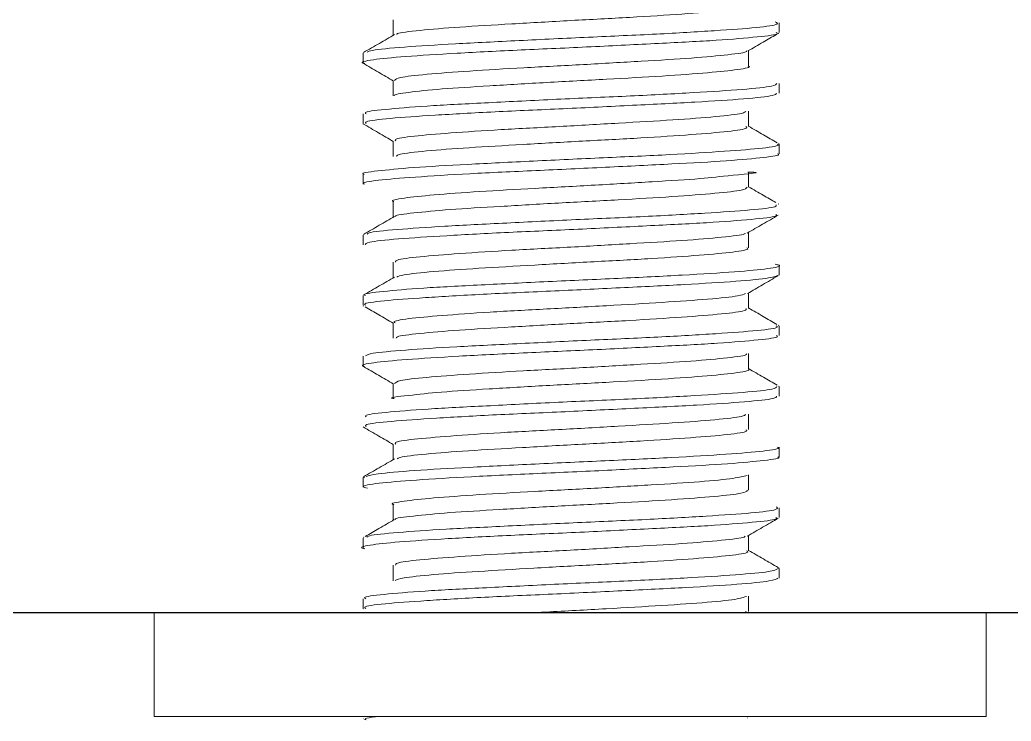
# Model space of a CAD drawing. Extents: x -976302 to -776254, y 5665 to 231437.
# Drawn here: x -803521.8 to -803377.9, y 90651.4 to 90753.3 of the extents above; entities that cross this region are included whole.
import ezdxf

# ---------------------------------------------------------------- set-up
doc = ezdxf.new("R2010")
doc.units = 0
doc.header["$LTSCALE"] = 1000
doc.header["$MEASUREMENT"] = 0
doc.layers.add('暖通', color=7, linetype='Continuous')
doc.styles.get("Standard").update_dxf_attribs({"font": 'gbenor.shx', "bigfont": 'gbcbig.shx'})
doc.dimstyles.get("Standard").update_dxf_attribs({"dimscale": 100, "dimtxt": 3.5, "dimasz": 1, "dimexe": 2.5, "dimexo": 3, "dimgap": 1.5, "dimtad": 1, "dimdec": 0, "dimzin": 0, "dimdsep": 46, "dimtxsty": 'Standard', "dimblk": 'ARCHTICK', "dimcen": 0.09, "dimadec": 0, "dimazin": 0, "dimtfac": 1, "dimtdec": 0, "dimtix": 1, "dimtmove": 2, "dimatfit": 3, "dimfxl": 1, "dimtolj": 1, "dimtzin": 0, "dimarcsym": 0})

# ---------------------------------------------------------------- blocks, each defined once
blk = doc.blocks.new('MAOSUAN')
at = {"color": 7, "linetype": 'Continuous', "lineweight": 15}
for p, q in [((-21864.807, -6942.424), (-21864.807, -6943.74)), ((-21864.807, -6942.424), (-21864.807, -6943.74)), ((-21832.067, -6943.507), (-21832.067, -6942.69)), ((-21832.067, -6943.507), (-21832.067, -6942.69)), ((-21832.135, -6943.578), (-21832.09, -6943.554)), ((-21832.135, -6943.578), (-21832.09, -6943.554)), ((-21867.365, -6945.26), (-21867.365, -6946.085)), ((-21867.365, -6945.26), (-21867.365, -6946.085)), ((-21834.648, -6946.346), (-21834.648, -6945.034)), ((-21834.648, -6946.346), (-21834.648, -6945.034)), ((-21864.807, -6947.571), (-21864.807, -6948.883)), ((-21864.807, -6947.571), (-21864.807, -6948.883)), ((-21832.067, -6948.655), (-21832.067, -6947.834)), ((-21832.067, -6948.655), (-21832.067, -6947.834)), ((-21867.365, -6950.411), (-21867.365, -6951.227)), ((-21867.365, -6950.411), (-21867.365, -6951.227)), ((-21834.648, -6951.493), (-21834.648, -6950.179)), ((-21834.648, -6951.493), (-21834.648, -6950.179)), ((-21864.807, -6952.718), (-21864.807, -6954.032)), ((-21864.807, -6952.718), (-21864.807, -6954.032)), ((-21832.067, -6952.962), (-21832.112, -6952.936)), ((-21832.067, -6952.962), (-21832.112, -6952.936)), ((-21832.067, -6953.804), (-21832.067, -6952.982)), ((-21832.067, -6953.804), (-21832.067, -6952.982)), ((-21867.365, -6955.554), (-21867.365, -6955.844)), ((-21867.365, -6955.554), (-21867.365, -6956.377)), ((-21834.648, -6956.64), (-21834.648, -6955.328)), ((-21834.648, -6956.64), (-21834.648, -6955.328)), ((-21864.807, -6957.865), (-21864.807, -6959.179)), ((-21864.807, -6957.865), (-21864.807, -6959.179)), ((-21832.09, -6958.091), (-21832.135, -6958.066)), ((-21832.09, -6958.091), (-21832.135, -6958.066)), ((-21834.648, -6961.787), (-21834.648, -6960.471)), ((-21834.648, -6961.787), (-21834.648, -6960.471)), ((-21867.365, -6960.704), (-21867.365, -6961.523)), ((-21867.365, -6960.704), (-21867.365, -6961.523)), ((-21864.807, -6963.012), (-21864.807, -6964.327)), ((-21864.807, -6963.012), (-21864.807, -6964.327)), ((-21832.067, -6964.099), (-21832.067, -6963.273)), ((-21832.067, -6964.099), (-21832.067, -6963.273)), ((-21834.648, -6966.934), (-21834.648, -6965.621)), ((-21834.648, -6966.934), (-21834.648, -6965.621)), ((-21867.365, -6965.851), (-21867.365, -6966.668)), ((-21867.365, -6965.851), (-21867.365, -6966.668)), ((-21867.365, -6966.711), (-21867.32, -6966.735)), ((-21867.365, -6966.711), (-21867.32, -6966.735)), ((-21864.807, -6968.159), (-21864.807, -6969.472)), ((-21864.807, -6968.159), (-21864.807, -6969.472)), ((-21832.09, -6968.384), (-21832.135, -6968.359)), ((-21832.09, -6968.384), (-21832.135, -6968.359)), ((-21832.067, -6969.243), (-21832.067, -6968.425)), ((-21832.067, -6969.243), (-21832.067, -6968.425)), ((-21867.365, -6970.995), (-21867.365, -6971.82)), ((-21867.365, -6970.995), (-21867.365, -6971.82)), ((-21834.648, -6972.081), (-21834.648, -6970.768)), ((-21834.648, -6972.081), (-21834.648, -6970.768)), ((-21867.387, -6971.836), (-21867.342, -6971.861)), ((-21867.387, -6971.836), (-21867.342, -6971.861)), ((-21864.807, -6973.306), (-21864.807, -6974.619)), ((-21864.807, -6973.306), (-21864.807, -6974.619)), ((-21832.067, -6973.551), (-21832.112, -6973.525)), ((-21832.067, -6973.551), (-21832.112, -6973.525)), ((-21832.067, -6974.39), (-21832.067, -6973.57)), ((-21832.067, -6974.39), (-21832.067, -6973.631)), ((-21834.648, -6977.228), (-21834.648, -6975.915)), ((-21834.648, -6977.228), (-21834.648, -6975.915)), ((-21864.807, -6978.453), (-21864.807, -6979.769)), ((-21864.807, -6978.453), (-21864.807, -6979.769)), ((-21832.067, -6979.54), (-21832.067, -6978.717)), ((-21832.067, -6979.54), (-21832.067, -6978.717)), ((-21832.157, -6979.616), (-21832.112, -6979.593)), ((-21832.157, -6979.616), (-21832.112, -6979.593)), ((-21867.365, -6981.289), (-21867.365, -6982.112)), ((-21867.365, -6981.289), (-21867.365, -6982.112)), ((-21867.342, -6981.249), (-21867.252, -6981.289)), ((-21867.342, -6981.249), (-21867.252, -6981.289)), ((-21834.648, -6982.375), (-21834.648, -6981.062)), ((-21834.648, -6982.375), (-21834.648, -6981.062)), ((-21864.807, -6983.6), (-21864.807, -6984.913)), ((-21864.807, -6983.6), (-21864.807, -6984.913)), ((-21832.067, -6984.683), (-21832.067, -6983.866)), ((-21832.067, -6984.683), (-21832.067, -6983.866)), ((-21867.365, -6986.439), (-21867.365, -6987.259)), ((-21867.365, -6986.439), (-21867.365, -6987.259)), ((-21867.297, -6986.365), (-21867.342, -6986.389)), ((-21867.297, -6986.365), (-21867.342, -6986.389)), ((-21834.648, -6987.522), (-21834.648, -6986.207)), ((-21834.648, -6987.522), (-21834.648, -6986.207)), ((-21864.807, -6988.747), (-21864.807, -6990.062)), ((-21864.807, -6988.747), (-21864.807, -6990.062)), ((-21832.067, -6988.982), (-21832.112, -6988.957)), ((-21832.067, -6988.982), (-21832.112, -6988.957)), ((-21832.067, -6989.834), (-21832.067, -6989.009)), ((-21832.067, -6989.834), (-21832.067, -6989.009)), ((-21867.365, -6991.586), (-21867.365, -6992.404)), ((-21867.365, -6991.586), (-21867.365, -6992.404)), ((-21834.648, -6992.669), (-21834.648, -6991.358)), ((-21834.648, -6992.669), (-21834.648, -6991.358)), ((-21867.387, -6992.428), (-21867.342, -6992.453)), ((-21867.387, -6992.428), (-21867.342, -6992.453)), ((-21885.092, -6992.764), (-21885.092, -7001.588)), ((-21814.497, -6992.764), (-21885.092, -6992.764)), ((-21834.85, -6992.673), (-21834.94, -6992.764)), ((-21834.85, -6992.673), (-21834.94, -6992.764)), ((-21814.497, -7001.588), (-21814.497, -6992.764)), ((-21885.092, -7001.588), (-21814.497, -7001.588)), ((-21867.275, -7001.788), (-21867.297, -7001.812)), ((-21867.275, -7001.788), (-21867.297, -7001.812)), ((-21834.738, -7001.704), (-21834.715, -7001.69)), ((-21834.738, -7001.704), (-21834.715, -7001.69))]:
    blk.add_line(p, q, dxfattribs=at)
for points, knots in [([(-21834.85, -6941.203), (-21834.839, -6941.264), (-21834.809, -6941.419), (-21836.739, -6941.666), (-21840.109, -6941.932), (-21844.647, -6942.226), (-21849.735, -6942.478), (-21854.819, -6942.781), (-21859.356, -6943.039), (-21862.677, -6943.328), (-21864.481, -6943.534), (-21864.509, -6943.652), (-21864.515, -6943.678)], [0, 0, 0, 0, 0.072894, 0.184832, 0.296747, 0.408819, 0.520361, 0.632416, 0.744161, 0.856086, 0.96802, 1, 1, 1, 1]), ([(-21834.85, -6941.203), (-21834.839, -6941.264), (-21834.809, -6941.419), (-21836.739, -6941.666), (-21840.109, -6941.932), (-21844.647, -6942.226), (-21849.735, -6942.478), (-21854.819, -6942.781), (-21859.356, -6943.039), (-21862.677, -6943.328), (-21864.481, -6943.534), (-21864.509, -6943.652), (-21864.515, -6943.678)], [0, 0, 0, 0, 0.072894, 0.184832, 0.296747, 0.408819, 0.520361, 0.632416, 0.744161, 0.856086, 0.96802, 1, 1, 1, 1]), ([(-21832.382, -6942.603), (-21832.252, -6942.667), (-21831.942, -6942.822), (-21833.761, -6943.092), (-21837.315, -6943.341), (-21842.349, -6943.648), (-21848.191, -6943.894), (-21854.207, -6944.192), (-21859.74, -6944.463), (-21864.054, -6944.735), (-21866.667, -6944.985), (-21866.931, -6945.123), (-21867.028, -6945.173)], [0, 0, 0, 0, 0.076971, 0.184673, 0.292292, 0.399667, 0.507323, 0.61476, 0.72226, 0.829947, 0.937545, 1, 1, 1, 1]), ([(-21832.382, -6942.603), (-21832.252, -6942.667), (-21831.942, -6942.822), (-21833.761, -6943.092), (-21837.315, -6943.341), (-21842.349, -6943.648), (-21848.191, -6943.894), (-21854.207, -6944.192), (-21859.74, -6944.463), (-21864.054, -6944.735), (-21866.667, -6944.985), (-21866.931, -6945.123), (-21867.028, -6945.173)], [0, 0, 0, 0, 0.076971, 0.184673, 0.292292, 0.399667, 0.507323, 0.61476, 0.72226, 0.829947, 0.937545, 1, 1, 1, 1]), ([(-21867.23, -6946.135), (-21867.279, -6946.124), (-21867.73, -6946.025), (-21866.685, -6945.805), (-21864.036, -6945.548), (-21859.551, -6945.262), (-21854.027, -6944.984), (-21847.988, -6944.724), (-21842.165, -6944.42), (-21837.146, -6944.174), (-21833.723, -6943.867), (-21831.996, -6943.671), (-21832.247, -6943.541), (-21832.314, -6943.507)], [0, 0, 0, 0, 0.012786, 0.11823, 0.223646, 0.329048, 0.434324, 0.539869, 0.645276, 0.750792, 0.856012, 0.961465, 1, 1, 1, 1]), ([(-21867.23, -6946.135), (-21867.279, -6946.124), (-21867.73, -6946.025), (-21866.685, -6945.805), (-21864.036, -6945.548), (-21859.551, -6945.262), (-21854.027, -6944.984), (-21847.988, -6944.724), (-21842.165, -6944.42), (-21837.146, -6944.174), (-21833.723, -6943.867), (-21831.996, -6943.671), (-21832.247, -6943.541), (-21832.314, -6943.507)], [0, 0, 0, 0, 0.012786, 0.11823, 0.223646, 0.329048, 0.434324, 0.539869, 0.645276, 0.750792, 0.856012, 0.961465, 1, 1, 1, 1]), ([(-21864.694, -6943.675), (-21865.12, -6943.927), (-21865.99, -6944.442), (-21866.87, -6944.941), (-21867.32, -6945.195)], [0, 0, 0, 0, 0.48917, 1, 1, 1, 1]), ([(-21864.694, -6943.675), (-21865.12, -6943.927), (-21865.99, -6944.442), (-21866.87, -6944.941), (-21867.32, -6945.195)], [0, 0, 0, 0, 0.48917, 1, 1, 1, 1]), ([(-21834.715, -6945.073), (-21834.281, -6944.822), (-21833.473, -6944.356), (-21832.666, -6943.886), (-21832.292, -6943.669)], [0, 0, 0, 0, 0.536682, 1, 1, 1, 1]), ([(-21834.715, -6945.073), (-21834.281, -6944.822), (-21833.473, -6944.356), (-21832.666, -6943.886), (-21832.292, -6943.669)], [0, 0, 0, 0, 0.536682, 1, 1, 1, 1]), ([(-21864.694, -6947.57), (-21864.617, -6947.487), (-21864.45, -6947.308), (-21862.139, -6947.053), (-21858.475, -6946.775), (-21853.792, -6946.491), (-21848.656, -6946.234), (-21843.641, -6945.93), (-21839.28, -6945.68), (-21836.224, -6945.379), (-21834.785, -6945.196), (-21834.822, -6945.086), (-21834.828, -6945.071)], [0, 0, 0, 0, 0.0951634, 0.206008, 0.3170765, 0.427634, 0.5385858, 0.6491904, 0.7604036, 0.8713473, 0.9820842, 1, 1, 1, 1]), ([(-21864.694, -6947.57), (-21864.617, -6947.487), (-21864.45, -6947.308), (-21862.139, -6947.053), (-21858.475, -6946.775), (-21853.792, -6946.491), (-21848.656, -6946.234), (-21843.641, -6945.93), (-21839.28, -6945.68), (-21836.224, -6945.379), (-21834.785, -6945.196), (-21834.822, -6945.086), (-21834.828, -6945.071)], [0, 0, 0, 0, 0.0951634, 0.206008, 0.3170765, 0.427634, 0.5385858, 0.6491904, 0.7604036, 0.8713473, 0.9820842, 1, 1, 1, 1]), ([(-21867.387, -6946.11), (-21866.946, -6946.365), (-21866.085, -6946.864), (-21865.225, -6947.363), (-21864.807, -6947.607)], [0, 0, 0, 0, 0.512956, 1, 1, 1, 1]), ([(-21867.387, -6946.11), (-21866.946, -6946.365), (-21866.085, -6946.864), (-21865.225, -6947.363), (-21864.807, -6947.607)], [0, 0, 0, 0, 0.512956, 1, 1, 1, 1]), ([(-21834.693, -6946.347), (-21834.677, -6946.351), (-21834.358, -6946.446), (-21835.456, -6946.657), (-21837.867, -6946.912), (-21841.849, -6947.204), (-21846.65, -6947.472), (-21851.818, -6947.745), (-21856.741, -6948.037), (-21860.884, -6948.295), (-21863.684, -6948.588), (-21864.74, -6948.774), (-21864.739, -6948.854), (-21864.739, -6948.854)], [0, 0, 0, 0, 0.005704, 0.116139, 0.226488, 0.337072, 0.447702, 0.557716, 0.668323, 0.778423, 0.889041, 0.999267, 1, 1, 1, 1]), ([(-21834.693, -6946.347), (-21834.677, -6946.351), (-21834.358, -6946.446), (-21835.456, -6946.657), (-21837.867, -6946.912), (-21841.849, -6947.204), (-21846.65, -6947.472), (-21851.818, -6947.745), (-21856.741, -6948.037), (-21860.884, -6948.295), (-21863.684, -6948.588), (-21864.74, -6948.774), (-21864.739, -6948.854), (-21864.739, -6948.854)], [0, 0, 0, 0, 0.005704, 0.116139, 0.226488, 0.337072, 0.447702, 0.557716, 0.668323, 0.778423, 0.889041, 0.999267, 1, 1, 1, 1]), ([(-21832.247, -6947.834), (-21832.307, -6947.911), (-21832.442, -6948.083), (-21834.964, -6948.335), (-21839.153, -6948.609), (-21844.587, -6948.899), (-21850.591, -6949.148), (-21856.493, -6949.457), (-21861.636, -6949.706), (-21865.351, -6950.007), (-21867.318, -6950.222), (-21867.168, -6950.363), (-21867.118, -6950.411)], [0, 0, 0, 0, 0.085419, 0.192755, 0.300296, 0.407773, 0.515471, 0.622878, 0.730173, 0.837599, 0.945308, 1, 1, 1, 1]), ([(-21832.247, -6947.834), (-21832.307, -6947.911), (-21832.442, -6948.083), (-21834.964, -6948.335), (-21839.153, -6948.609), (-21844.587, -6948.899), (-21850.591, -6949.148), (-21856.493, -6949.457), (-21861.636, -6949.706), (-21865.351, -6950.007), (-21867.318, -6950.222), (-21867.168, -6950.363), (-21867.118, -6950.411)], [0, 0, 0, 0, 0.085419, 0.192755, 0.300296, 0.407773, 0.515471, 0.622878, 0.730173, 0.837599, 0.945308, 1, 1, 1, 1]), ([(-21867.118, -6951.227), (-21867.158, -6951.177), (-21867.272, -6951.034), (-21865.262, -6950.789), (-21861.498, -6950.532), (-21856.294, -6950.23), (-21850.385, -6949.985), (-21844.401, -6949.68), (-21838.99, -6949.42), (-21834.856, -6949.136), (-21832.383, -6948.88), (-21832.304, -6948.723), (-21832.269, -6948.655)], [0, 0, 0, 0, 0.058363, 0.165795, 0.27326, 0.380984, 0.488168, 0.59567, 0.703241, 0.810813, 0.918378, 1, 1, 1, 1]), ([(-21867.118, -6951.227), (-21867.158, -6951.177), (-21867.272, -6951.034), (-21865.262, -6950.789), (-21861.498, -6950.532), (-21856.294, -6950.23), (-21850.385, -6949.985), (-21844.401, -6949.68), (-21838.99, -6949.42), (-21834.856, -6949.136), (-21832.383, -6948.88), (-21832.304, -6948.723), (-21832.269, -6948.655)], [0, 0, 0, 0, 0.058363, 0.165795, 0.27326, 0.380984, 0.488168, 0.59567, 0.703241, 0.810813, 0.918378, 1, 1, 1, 1]), ([(-21864.582, -6952.713), (-21864.633, -6952.672), (-21864.797, -6952.539), (-21863.198, -6952.299), (-21860.128, -6952.044), (-21855.76, -6951.743), (-21850.739, -6951.493), (-21845.608, -6951.194), (-21840.908, -6950.927), (-21837.289, -6950.651), (-21835.095, -6950.398), (-21834.936, -6950.251), (-21834.872, -6950.193)], [0, 0, 0, 0, 0.049804, 0.159501, 0.269103, 0.378938, 0.488804, 0.598233, 0.7082, 0.818127, 0.927634, 1, 1, 1, 1]), ([(-21864.582, -6952.713), (-21864.633, -6952.672), (-21864.797, -6952.539), (-21863.198, -6952.299), (-21860.128, -6952.044), (-21855.76, -6951.743), (-21850.739, -6951.493), (-21845.608, -6951.194), (-21840.908, -6950.927), (-21837.289, -6950.651), (-21835.095, -6950.398), (-21834.936, -6950.251), (-21834.872, -6950.193)], [0, 0, 0, 0, 0.049804, 0.159501, 0.269103, 0.378938, 0.488804, 0.598233, 0.7082, 0.818127, 0.927634, 1, 1, 1, 1]), ([(-21867.387, -6951.251), (-21866.946, -6951.506), (-21866.085, -6952.005), (-21865.225, -6952.508), (-21864.807, -6952.753)], [0, 0, 0, 0, 0.512737, 1, 1, 1, 1]), ([(-21867.387, -6951.251), (-21866.946, -6951.506), (-21866.085, -6952.005), (-21865.225, -6952.508), (-21864.807, -6952.753)], [0, 0, 0, 0, 0.512737, 1, 1, 1, 1]), ([(-21834.872, -6951.498), (-21834.822, -6951.539), (-21834.658, -6951.673), (-21836.25, -6951.911), (-21839.331, -6952.168), (-21843.694, -6952.469), (-21848.722, -6952.719), (-21853.86, -6953.016), (-21858.544, -6953.285), (-21862.171, -6953.561), (-21864.358, -6953.812), (-21864.503, -6953.959), (-21864.56, -6954.016)], [0, 0, 0, 0, 0.049856, 0.159895, 0.269418, 0.379366, 0.489346, 0.59937, 0.709114, 0.818984, 0.928822, 1, 1, 1, 1]), ([(-21834.872, -6951.498), (-21834.822, -6951.539), (-21834.658, -6951.673), (-21836.25, -6951.911), (-21839.331, -6952.168), (-21843.694, -6952.469), (-21848.722, -6952.719), (-21853.86, -6953.016), (-21858.544, -6953.285), (-21862.171, -6953.561), (-21864.358, -6953.812), (-21864.503, -6953.959), (-21864.56, -6954.016)], [0, 0, 0, 0, 0.049856, 0.159895, 0.269418, 0.379366, 0.489346, 0.59937, 0.709114, 0.818984, 0.928822, 1, 1, 1, 1]), ([(-21832.225, -6952.862), (-21832.614, -6952.64), (-21833.425, -6952.178), (-21834.23, -6951.704), (-21834.648, -6951.458)], [0, 0, 0, 0, 0.480276, 1, 1, 1, 1]), ([(-21832.225, -6952.862), (-21832.614, -6952.64), (-21833.425, -6952.178), (-21834.23, -6951.704), (-21834.648, -6951.458)], [0, 0, 0, 0, 0.480276, 1, 1, 1, 1]), ([(-21832.225, -6952.982), (-21832.179, -6952.998), (-21831.886, -6953.103), (-21833.282, -6953.332), (-21836.406, -6953.577), (-21841.204, -6953.88), (-21846.92, -6954.139), (-21852.97, -6954.419), (-21858.64, -6954.707), (-21863.343, -6954.963), (-21866.317, -6955.268), (-21867.635, -6955.435), (-21867.308, -6955.543), (-21867.275, -6955.554)], [0, 0, 0, 0, 0.020034, 0.127491, 0.235243, 0.34262, 0.449961, 0.557768, 0.66516, 0.772655, 0.879993, 0.987688, 1, 1, 1, 1]), ([(-21832.225, -6952.982), (-21832.179, -6952.998), (-21831.886, -6953.103), (-21833.282, -6953.332), (-21836.406, -6953.577), (-21841.204, -6953.88), (-21846.92, -6954.139), (-21852.97, -6954.419), (-21858.64, -6954.707), (-21863.343, -6954.963), (-21866.317, -6955.268), (-21867.635, -6955.435), (-21867.308, -6955.543), (-21867.275, -6955.554)], [0, 0, 0, 0, 0.020034, 0.127491, 0.235243, 0.34262, 0.449961, 0.557768, 0.66516, 0.772655, 0.879993, 0.987688, 1, 1, 1, 1]), ([(-21867.252, -6956.377), (-21867.288, -6956.364), (-21867.563, -6956.262), (-21866.274, -6956.038), (-21863.202, -6955.791), (-21858.458, -6955.49), (-21852.772, -6955.229), (-21846.723, -6954.951), (-21841.025, -6954.661), (-21836.28, -6954.407), (-21833.17, -6954.101), (-21831.898, -6953.931), (-21832.167, -6953.819), (-21832.202, -6953.804)], [0, 0, 0, 0, 0.015748, 0.123264, 0.230905, 0.338428, 0.445875, 0.553291, 0.661065, 0.768446, 0.876147, 0.983642, 1, 1, 1, 1]), ([(-21867.252, -6956.377), (-21867.288, -6956.364), (-21867.563, -6956.262), (-21866.274, -6956.038), (-21863.202, -6955.791), (-21858.458, -6955.49), (-21852.772, -6955.229), (-21846.723, -6954.951), (-21841.025, -6954.661), (-21836.28, -6954.407), (-21833.17, -6954.101), (-21831.898, -6953.931), (-21832.167, -6953.819), (-21832.202, -6953.804)], [0, 0, 0, 0, 0.015748, 0.123264, 0.230905, 0.338428, 0.445875, 0.553291, 0.661065, 0.768446, 0.876147, 0.983642, 1, 1, 1, 1]), ([(-21864.762, -6957.864), (-21864.777, -6957.86), (-21865.096, -6957.767), (-21863.999, -6957.553), (-21861.588, -6957.3), (-21857.612, -6957.008), (-21852.815, -6956.738), (-21847.629, -6956.466), (-21842.77, -6956.176), (-21838.364, -6955.911), (-21836.555, -6955.647), (-21833, -6955.385), (-21834.708, -6955.358), (-21834.715, -6955.358)], [0, 0, 0, 0, 0.005705, 0.116154, 0.226519, 0.337118, 0.44722, 0.557745, 0.668366, 0.778482, 0.888912, 0.999512, 1, 1, 1, 1]), ([(-21864.762, -6957.864), (-21864.777, -6957.86), (-21865.096, -6957.767), (-21863.999, -6957.553), (-21861.588, -6957.3), (-21857.612, -6957.008), (-21852.815, -6956.738), (-21847.629, -6956.466), (-21842.77, -6956.176), (-21838.364, -6955.911), (-21836.555, -6955.647), (-21833, -6955.385), (-21834.708, -6955.358), (-21834.715, -6955.358)], [0, 0, 0, 0, 0.005705, 0.116154, 0.226519, 0.337118, 0.44722, 0.557745, 0.668366, 0.778482, 0.888912, 0.999512, 1, 1, 1, 1]), ([(-21834.76, -6956.641), (-21834.837, -6956.724), (-21835.004, -6956.903), (-21837.315, -6957.158), (-21840.98, -6957.436), (-21845.662, -6957.721), (-21850.801, -6957.977), (-21855.808, -6958.281), (-21860.181, -6958.532), (-21863.221, -6958.832), (-21864.655, -6959.012), (-21864.63, -6959.115), (-21864.627, -6959.125)], [0, 0, 0, 0, 0.0957349, 0.2072445, 0.3189796, 0.4302009, 0.5418185, 0.6531451, 0.7648915, 0.876501, 0.9879027, 1, 1, 1, 1]), ([(-21834.76, -6956.641), (-21834.837, -6956.724), (-21835.004, -6956.903), (-21837.315, -6957.158), (-21840.98, -6957.436), (-21845.662, -6957.721), (-21850.801, -6957.977), (-21855.808, -6958.281), (-21860.181, -6958.532), (-21863.221, -6958.832), (-21864.655, -6959.012), (-21864.63, -6959.115), (-21864.627, -6959.125)], [0, 0, 0, 0, 0.0957349, 0.2072445, 0.3189796, 0.4302009, 0.5418185, 0.6531451, 0.7648915, 0.876501, 0.9879027, 1, 1, 1, 1]), ([(-21832.337, -6957.939), (-21832.696, -6957.735), (-21833.47, -6957.295), (-21834.237, -6956.844), (-21834.648, -6956.603)], [0, 0, 0, 0, 0.4646574, 1, 1, 1, 1]), ([(-21832.337, -6957.939), (-21832.696, -6957.735), (-21833.47, -6957.295), (-21834.237, -6956.844), (-21834.648, -6956.603)], [0, 0, 0, 0, 0.4646574, 1, 1, 1, 1]), ([(-21867.185, -6961.523), (-21867.15, -6961.451), (-21867.068, -6961.283), (-21864.594, -6961.033), (-21860.491, -6960.762), (-21855.095, -6960.469), (-21849.107, -6960.221), (-21843.193, -6959.912), (-21837.977, -6959.663), (-21834.218, -6959.364), (-21832.177, -6959.141), (-21832.295, -6958.998), (-21832.337, -6958.947)], [0, 0, 0, 0, 0.081035, 0.188613, 0.296063, 0.403386, 0.510912, 0.618487, 0.726106, 0.833441, 0.94102, 1, 1, 1, 1]), ([(-21867.185, -6961.523), (-21867.15, -6961.451), (-21867.068, -6961.283), (-21864.594, -6961.033), (-21860.491, -6960.762), (-21855.095, -6960.469), (-21849.107, -6960.221), (-21843.193, -6959.912), (-21837.977, -6959.663), (-21834.218, -6959.364), (-21832.177, -6959.141), (-21832.295, -6958.998), (-21832.337, -6958.947)], [0, 0, 0, 0, 0.081035, 0.188613, 0.296063, 0.403386, 0.510912, 0.618487, 0.726106, 0.833441, 0.94102, 1, 1, 1, 1]), ([(-21832.314, -6958.131), (-21832.291, -6958.185), (-21832.229, -6958.332), (-21834.3, -6958.579), (-21838.138, -6958.837), (-21843.377, -6959.139), (-21849.309, -6959.383), (-21855.283, -6959.691), (-21860.657, -6959.948), (-21864.674, -6960.234), (-21866.925, -6960.457), (-21867.005, -6960.585), (-21867.028, -6960.622)], [0, 0, 0, 0, 0.064753, 0.175623, 0.286839, 0.397879, 0.509173, 0.620055, 0.731144, 0.842208, 0.953234, 1, 1, 1, 1]), ([(-21832.314, -6958.131), (-21832.291, -6958.185), (-21832.229, -6958.332), (-21834.3, -6958.579), (-21838.138, -6958.837), (-21843.377, -6959.139), (-21849.309, -6959.383), (-21855.283, -6959.691), (-21860.657, -6959.948), (-21864.674, -6960.234), (-21866.925, -6960.457), (-21867.005, -6960.585), (-21867.028, -6960.622)], [0, 0, 0, 0, 0.064753, 0.175623, 0.286839, 0.397879, 0.509173, 0.620055, 0.731144, 0.842208, 0.953234, 1, 1, 1, 1]), ([(-21864.694, -6959.124), (-21865.128, -6959.374), (-21866.004, -6959.88), (-21866.879, -6960.387), (-21867.32, -6960.643)], [0, 0, 0, 0, 0.495638, 1, 1, 1, 1]), ([(-21864.694, -6959.124), (-21865.128, -6959.374), (-21866.004, -6959.88), (-21866.879, -6960.387), (-21867.32, -6960.643)], [0, 0, 0, 0, 0.495638, 1, 1, 1, 1]), ([(-21834.76, -6960.535), (-21834.326, -6960.285), (-21833.451, -6959.779), (-21832.576, -6959.271), (-21832.135, -6959.014)], [0, 0, 0, 0, 0.495567, 1, 1, 1, 1]), ([(-21834.76, -6960.535), (-21834.326, -6960.285), (-21833.451, -6959.779), (-21832.576, -6959.271), (-21832.135, -6959.014)], [0, 0, 0, 0, 0.495567, 1, 1, 1, 1]), ([(-21864.605, -6963.008), (-21864.616, -6962.947), (-21864.645, -6962.792), (-21862.716, -6962.545), (-21859.348, -6962.28), (-21854.819, -6961.984), (-21849.726, -6961.734), (-21844.635, -6961.431), (-21840.103, -6961.173), (-21836.774, -6960.883), (-21834.97, -6960.676), (-21834.945, -6960.559), (-21834.94, -6960.532)], [0, 0, 0, 0, 0.072849, 0.184719, 0.296565, 0.408137, 0.520098, 0.632084, 0.743761, 0.855433, 0.967299, 1, 1, 1, 1]), ([(-21864.605, -6963.008), (-21864.616, -6962.947), (-21864.645, -6962.792), (-21862.716, -6962.545), (-21859.348, -6962.28), (-21854.819, -6961.984), (-21849.726, -6961.734), (-21844.635, -6961.431), (-21840.103, -6961.173), (-21836.774, -6960.883), (-21834.97, -6960.676), (-21834.945, -6960.559), (-21834.94, -6960.532)], [0, 0, 0, 0, 0.072849, 0.184719, 0.296565, 0.408137, 0.520098, 0.632084, 0.743761, 0.855433, 0.967299, 1, 1, 1, 1]), ([(-21834.805, -6961.791), (-21834.762, -6961.814), (-21834.555, -6961.926), (-21835.801, -6962.156), (-21838.617, -6962.406), (-21842.782, -6962.708), (-21847.708, -6962.963), (-21852.865, -6963.251), (-21857.696, -6963.53), (-21861.529, -6963.796), (-21864.038, -6964.06), (-21864.376, -6964.209), (-21864.515, -6964.271)], [0, 0, 0, 0, 0.028969, 0.140547, 0.252221, 0.363645, 0.475371, 0.586622, 0.698558, 0.809915, 0.921701, 1, 1, 1, 1]), ([(-21834.805, -6961.791), (-21834.762, -6961.814), (-21834.555, -6961.926), (-21835.801, -6962.156), (-21838.617, -6962.406), (-21842.782, -6962.708), (-21847.708, -6962.963), (-21852.865, -6963.251), (-21857.696, -6963.53), (-21861.529, -6963.796), (-21864.038, -6964.06), (-21864.376, -6964.209), (-21864.515, -6964.271)], [0, 0, 0, 0, 0.028969, 0.140547, 0.252221, 0.363645, 0.475371, 0.586622, 0.698558, 0.809915, 0.921701, 1, 1, 1, 1]), ([(-21832.404, -6963.185), (-21832.27, -6963.212), (-21831.696, -6963.326), (-21832.816, -6963.564), (-21835.564, -6963.82), (-21840.106, -6964.108), (-21845.656, -6964.384), (-21851.697, -6964.646), (-21857.498, -6964.949), (-21862.465, -6965.195), (-21865.853, -6965.502), (-21867.472, -6965.694), (-21867.224, -6965.82), (-21867.163, -6965.851)], [0, 0, 0, 0, 0.031772, 0.135671, 0.239354, 0.343372, 0.446952, 0.550812, 0.654617, 0.758568, 0.862377, 0.966165, 1, 1, 1, 1]), ([(-21832.404, -6963.185), (-21832.27, -6963.212), (-21831.696, -6963.326), (-21832.816, -6963.564), (-21835.564, -6963.82), (-21840.106, -6964.108), (-21845.656, -6964.384), (-21851.697, -6964.646), (-21857.498, -6964.949), (-21862.465, -6965.195), (-21865.853, -6965.502), (-21867.472, -6965.694), (-21867.224, -6965.82), (-21867.163, -6965.851)], [0, 0, 0, 0, 0.031772, 0.135671, 0.239354, 0.343372, 0.446952, 0.550812, 0.654617, 0.758568, 0.862377, 0.966165, 1, 1, 1, 1]), ([(-21864.694, -6964.268), (-21865.128, -6964.519), (-21866.004, -6965.025), (-21866.879, -6965.534), (-21867.32, -6965.79)], [0, 0, 0, 0, 0.495533, 1, 1, 1, 1]), ([(-21864.694, -6964.268), (-21865.128, -6964.519), (-21866.004, -6965.025), (-21866.879, -6965.534), (-21867.32, -6965.79)], [0, 0, 0, 0, 0.495533, 1, 1, 1, 1]), ([(-21867.14, -6966.668), (-21867.206, -6966.636), (-21867.456, -6966.514), (-21865.761, -6966.276), (-21862.329, -6966.028), (-21857.318, -6965.722), (-21851.493, -6965.473), (-21845.471, -6965.178), (-21839.907, -6964.905), (-21835.51, -6964.635), (-21832.593, -6964.35), (-21832.285, -6964.181), (-21832.135, -6964.099)], [0, 0, 0, 0, 0.038486, 0.146124, 0.253581, 0.361325, 0.468807, 0.576039, 0.683617, 0.791106, 0.898635, 1, 1, 1, 1]), ([(-21867.14, -6966.668), (-21867.206, -6966.636), (-21867.456, -6966.514), (-21865.761, -6966.276), (-21862.329, -6966.028), (-21857.318, -6965.722), (-21851.493, -6965.473), (-21845.471, -6965.178), (-21839.907, -6964.905), (-21835.51, -6964.635), (-21832.593, -6964.35), (-21832.285, -6964.181), (-21832.135, -6964.099)], [0, 0, 0, 0, 0.038486, 0.146124, 0.253581, 0.361325, 0.468807, 0.576039, 0.683617, 0.791106, 0.898635, 1, 1, 1, 1]), ([(-21834.738, -6965.675), (-21834.312, -6965.423), (-21833.447, -6964.913), (-21832.577, -6964.411), (-21832.135, -6964.156)], [0, 0, 0, 0, 0.492397, 1, 1, 1, 1]), ([(-21834.738, -6965.675), (-21834.312, -6965.423), (-21833.447, -6964.913), (-21832.577, -6964.411), (-21832.135, -6964.156)], [0, 0, 0, 0, 0.492397, 1, 1, 1, 1]), ([(-21864.649, -6968.156), (-21864.691, -6968.134), (-21864.9, -6968.024), (-21863.674, -6967.793), (-21860.881, -6967.543), (-21856.727, -6967.243), (-21851.803, -6966.984), (-21846.649, -6966.701), (-21841.822, -6966.417), (-21837.941, -6966.155), (-21835.427, -6965.886), (-21835.069, -6965.736), (-21834.917, -6965.672)], [0, 0, 0, 0, 0.027691, 0.138968, 0.25039, 0.36193, 0.47308, 0.584625, 0.695745, 0.807346, 0.91874, 1, 1, 1, 1]), ([(-21864.649, -6968.156), (-21864.691, -6968.134), (-21864.9, -6968.024), (-21863.674, -6967.793), (-21860.881, -6967.543), (-21856.727, -6967.243), (-21851.803, -6966.984), (-21846.649, -6966.701), (-21841.822, -6966.417), (-21837.941, -6966.155), (-21835.427, -6965.886), (-21835.069, -6965.736), (-21834.917, -6965.672)], [0, 0, 0, 0, 0.027691, 0.138968, 0.25039, 0.36193, 0.47308, 0.584625, 0.695745, 0.807346, 0.91874, 1, 1, 1, 1]), ([(-21867.185, -6966.809), (-21866.804, -6967.032), (-21866.011, -6967.495), (-21865.218, -6967.957), (-21864.807, -6968.196)], [0, 0, 0, 0, 0.481278, 1, 1, 1, 1]), ([(-21867.185, -6966.809), (-21866.804, -6967.032), (-21866.011, -6967.495), (-21865.218, -6967.957), (-21864.807, -6968.196)], [0, 0, 0, 0, 0.481278, 1, 1, 1, 1]), ([(-21834.85, -6966.938), (-21834.846, -6967), (-21834.836, -6967.157), (-21836.749, -6967.404), (-21840.161, -6967.671), (-21844.696, -6967.965), (-21849.793, -6968.215), (-21854.871, -6968.52), (-21859.396, -6968.776), (-21862.724, -6969.067), (-21864.533, -6969.285), (-21864.554, -6969.416), (-21864.56, -6969.455)], [0, 0, 0, 0, 0.072916, 0.182982, 0.292987, 0.403068, 0.513144, 0.622929, 0.732925, 0.842839, 0.952942, 1, 1, 1, 1]), ([(-21834.85, -6966.938), (-21834.846, -6967), (-21834.836, -6967.157), (-21836.749, -6967.404), (-21840.161, -6967.671), (-21844.696, -6967.965), (-21849.793, -6968.215), (-21854.871, -6968.52), (-21859.396, -6968.776), (-21862.724, -6969.067), (-21864.533, -6969.285), (-21864.554, -6969.416), (-21864.56, -6969.455)], [0, 0, 0, 0, 0.072916, 0.182982, 0.292987, 0.403068, 0.513144, 0.622929, 0.732925, 0.842839, 0.952942, 1, 1, 1, 1]), ([(-21832.247, -6968.286), (-21832.636, -6968.063), (-21833.438, -6967.603), (-21834.237, -6967.137), (-21834.648, -6966.897)], [0, 0, 0, 0, 0.4852978, 1, 1, 1, 1]), ([(-21832.247, -6968.286), (-21832.636, -6968.063), (-21833.438, -6967.603), (-21834.237, -6967.137), (-21834.648, -6966.897)], [0, 0, 0, 0, 0.4852978, 1, 1, 1, 1]), ([(-21832.314, -6968.425), (-21832.256, -6968.459), (-21832.039, -6968.582), (-21833.7, -6968.822), (-21837.198, -6969.069), (-21842.204, -6969.375), (-21848.034, -6969.623), (-21854.056, -6969.92), (-21859.612, -6970.191), (-21863.984, -6970.463), (-21866.745, -6970.729), (-21867.037, -6970.883), (-21867.163, -6970.949)], [0, 0, 0, 0, 0.040633, 0.150082, 0.259864, 0.369384, 0.478763, 0.588027, 0.697858, 0.807191, 0.916898, 1, 1, 1, 1]), ([(-21832.314, -6968.425), (-21832.256, -6968.459), (-21832.039, -6968.582), (-21833.7, -6968.822), (-21837.198, -6969.069), (-21842.204, -6969.375), (-21848.034, -6969.623), (-21854.056, -6969.92), (-21859.612, -6970.191), (-21863.984, -6970.463), (-21866.745, -6970.729), (-21867.037, -6970.883), (-21867.163, -6970.949)], [0, 0, 0, 0, 0.040633, 0.150082, 0.259864, 0.369384, 0.478763, 0.588027, 0.697858, 0.807191, 0.916898, 1, 1, 1, 1]), ([(-21867.252, -6971.861), (-21867.293, -6971.851), (-21867.688, -6971.752), (-21866.65, -6971.532), (-21863.94, -6971.277), (-21859.419, -6970.989), (-21853.866, -6970.713), (-21847.831, -6970.452), (-21842.02, -6970.148), (-21837.039, -6969.901), (-21833.611, -6969.595), (-21832.025, -6969.401), (-21832.238, -6969.275), (-21832.292, -6969.243)], [0, 0, 0, 0, 0.01217, 0.117907, 0.223712, 0.329667, 0.435284, 0.541131, 0.646735, 0.752748, 0.858588, 0.964147, 1, 1, 1, 1]), ([(-21867.252, -6971.861), (-21867.293, -6971.851), (-21867.688, -6971.752), (-21866.65, -6971.532), (-21863.94, -6971.277), (-21859.419, -6970.989), (-21853.866, -6970.713), (-21847.831, -6970.452), (-21842.02, -6970.148), (-21837.039, -6969.901), (-21833.611, -6969.595), (-21832.025, -6969.401), (-21832.238, -6969.275), (-21832.292, -6969.243)], [0, 0, 0, 0, 0.01217, 0.117907, 0.223712, 0.329667, 0.435284, 0.541131, 0.646735, 0.752748, 0.858588, 0.964147, 1, 1, 1, 1]), ([(-21864.694, -6973.305), (-21864.613, -6973.223), (-21864.436, -6973.046), (-21862.166, -6972.791), (-21858.519, -6972.513), (-21853.837, -6972.229), (-21848.704, -6971.973), (-21843.692, -6971.668), (-21839.319, -6971.418), (-21836.28, -6971.117), (-21834.729, -6970.925), (-21834.83, -6970.809), (-21834.85, -6970.786)], [0, 0, 0, 0, 0.093208, 0.203188, 0.313208, 0.423002, 0.533156, 0.642837, 0.752913, 0.862795, 0.972969, 1, 1, 1, 1]), ([(-21864.694, -6973.305), (-21864.613, -6973.223), (-21864.436, -6973.046), (-21862.166, -6972.791), (-21858.519, -6972.513), (-21853.837, -6972.229), (-21848.704, -6971.973), (-21843.692, -6971.668), (-21839.319, -6971.418), (-21836.28, -6971.117), (-21834.729, -6970.925), (-21834.83, -6970.809), (-21834.85, -6970.786)], [0, 0, 0, 0, 0.093208, 0.203188, 0.313208, 0.423002, 0.533156, 0.642837, 0.752913, 0.862795, 0.972969, 1, 1, 1, 1]), ([(-21867.32, -6971.878), (-21866.901, -6972.119), (-21866.061, -6972.603), (-21865.225, -6973.094), (-21864.807, -6973.34)], [0, 0, 0, 0, 0.499301, 1, 1, 1, 1]), ([(-21867.32, -6971.878), (-21866.901, -6972.119), (-21866.061, -6972.603), (-21865.225, -6973.094), (-21864.807, -6973.34)], [0, 0, 0, 0, 0.499301, 1, 1, 1, 1]), ([(-21834.693, -6972.082), (-21834.677, -6972.088), (-21834.407, -6972.184), (-21835.455, -6972.395), (-21837.921, -6972.65), (-21841.89, -6972.942), (-21846.705, -6973.211), (-21851.883, -6973.483), (-21856.767, -6973.776), (-21861.005, -6974.031), (-21863.419, -6974.331), (-21865.389, -6974.504), (-21864.747, -6974.593), (-21864.739, -6974.594)], [0, 0, 0, 0, 0.006898, 0.117211, 0.227382, 0.337595, 0.447836, 0.558118, 0.668268, 0.778303, 0.888437, 0.998687, 1, 1, 1, 1]), ([(-21834.693, -6972.082), (-21834.677, -6972.088), (-21834.407, -6972.184), (-21835.455, -6972.395), (-21837.921, -6972.65), (-21841.89, -6972.942), (-21846.705, -6973.211), (-21851.883, -6973.483), (-21856.767, -6973.776), (-21861.005, -6974.031), (-21863.419, -6974.331), (-21865.389, -6974.504), (-21864.747, -6974.593), (-21864.739, -6974.594)], [0, 0, 0, 0, 0.006898, 0.117211, 0.227382, 0.337595, 0.447836, 0.558118, 0.668268, 0.778303, 0.888437, 0.998687, 1, 1, 1, 1]), ([(-21832.225, -6973.46), (-21832.614, -6973.234), (-21833.422, -6972.766), (-21834.229, -6972.293), (-21834.648, -6972.047)], [0, 0, 0, 0, 0.481078, 1, 1, 1, 1]), ([(-21832.225, -6973.46), (-21832.614, -6973.234), (-21833.422, -6972.766), (-21834.229, -6972.293), (-21834.648, -6972.047)], [0, 0, 0, 0, 0.481078, 1, 1, 1, 1]), ([(-21832.247, -6973.57), (-21832.298, -6973.644), (-21832.415, -6973.813), (-21834.872, -6974.064), (-21839.035, -6974.335), (-21844.434, -6974.628), (-21850.426, -6974.875), (-21856.34, -6975.186), (-21861.516, -6975.434), (-21865.295, -6975.733), (-21867.264, -6975.954), (-21867.156, -6976.096), (-21867.118, -6976.146)], [0, 0, 0, 0, 0.082523, 0.189911, 0.297626, 0.404762, 0.512632, 0.619889, 0.727472, 0.83496, 0.942446, 1, 1, 1, 1]), ([(-21832.247, -6973.57), (-21832.298, -6973.644), (-21832.415, -6973.813), (-21834.872, -6974.064), (-21839.035, -6974.335), (-21844.434, -6974.628), (-21850.426, -6974.875), (-21856.34, -6975.186), (-21861.516, -6975.434), (-21865.295, -6975.733), (-21867.264, -6975.954), (-21867.156, -6976.096), (-21867.118, -6976.146)], [0, 0, 0, 0, 0.082523, 0.189911, 0.297626, 0.404762, 0.512632, 0.619889, 0.727472, 0.83496, 0.942446, 1, 1, 1, 1]), ([(-21867.118, -6976.962), (-21867.156, -6976.909), (-21867.262, -6976.764), (-21865.167, -6976.518), (-21861.366, -6976.26), (-21856.148, -6975.958), (-21850.226, -6975.713), (-21844.241, -6975.407), (-21838.856, -6975.149), (-21834.769, -6974.863), (-21832.349, -6974.611), (-21832.293, -6974.456), (-21832.269, -6974.39)], [0, 0, 0, 0, 0.061214, 0.168687, 0.276198, 0.383501, 0.490914, 0.598551, 0.706218, 0.813669, 0.921082, 1, 1, 1, 1]), ([(-21867.118, -6976.962), (-21867.156, -6976.909), (-21867.262, -6976.764), (-21865.167, -6976.518), (-21861.366, -6976.26), (-21856.148, -6975.958), (-21850.226, -6975.713), (-21844.241, -6975.407), (-21838.856, -6975.149), (-21834.769, -6974.863), (-21832.349, -6974.611), (-21832.293, -6974.456), (-21832.269, -6974.39)], [0, 0, 0, 0, 0.061214, 0.168687, 0.276198, 0.383501, 0.490914, 0.598551, 0.706218, 0.813669, 0.921082, 1, 1, 1, 1]), ([(-21864.582, -6978.449), (-21864.631, -6978.408), (-21864.791, -6978.276), (-21863.226, -6978.037), (-21860.152, -6977.783), (-21855.808, -6977.481), (-21850.797, -6977.23), (-21845.657, -6976.933), (-21840.961, -6976.665), (-21837.328, -6976.388), (-21835.133, -6976.137), (-21834.946, -6975.991), (-21834.872, -6975.933)], [0, 0, 0, 0, 0.048708, 0.158747, 0.268807, 0.378633, 0.488408, 0.598536, 0.708769, 0.818622, 0.928609, 1, 1, 1, 1]), ([(-21864.582, -6978.449), (-21864.631, -6978.408), (-21864.791, -6978.276), (-21863.226, -6978.037), (-21860.152, -6977.783), (-21855.808, -6977.481), (-21850.797, -6977.23), (-21845.657, -6976.933), (-21840.961, -6976.665), (-21837.328, -6976.388), (-21835.133, -6976.137), (-21834.946, -6975.991), (-21834.872, -6975.933)], [0, 0, 0, 0, 0.048708, 0.158747, 0.268807, 0.378633, 0.488408, 0.598536, 0.708769, 0.818622, 0.928609, 1, 1, 1, 1]), ([(-21867.365, -6977.001), (-21866.923, -6977.257), (-21866.07, -6977.752), (-21865.218, -6978.25), (-21864.807, -6978.49)], [0, 0, 0, 0, 0.517267, 1, 1, 1, 1]), ([(-21867.365, -6977.001), (-21866.923, -6977.257), (-21866.07, -6977.752), (-21865.218, -6978.25), (-21864.807, -6978.49)], [0, 0, 0, 0, 0.517267, 1, 1, 1, 1]), ([(-21834.872, -6977.233), (-21834.819, -6977.276), (-21834.652, -6977.41), (-21836.279, -6977.65), (-21839.369, -6977.906), (-21843.742, -6978.207), (-21848.77, -6978.457), (-21853.905, -6978.755), (-21858.596, -6979.022), (-21862.18, -6979.3), (-21864.255, -6979.534), (-21864.418, -6979.666), (-21864.47, -6979.709)], [0, 0, 0, 0, 0.052222, 0.164132, 0.275895, 0.387521, 0.499332, 0.611329, 0.723119, 0.83493, 0.946717, 1, 1, 1, 1]), ([(-21834.872, -6977.233), (-21834.819, -6977.276), (-21834.652, -6977.41), (-21836.279, -6977.65), (-21839.369, -6977.906), (-21843.742, -6978.207), (-21848.77, -6978.457), (-21853.905, -6978.755), (-21858.596, -6979.022), (-21862.18, -6979.3), (-21864.255, -6979.534), (-21864.418, -6979.666), (-21864.47, -6979.709)], [0, 0, 0, 0, 0.052222, 0.164132, 0.275895, 0.387521, 0.499332, 0.611329, 0.723119, 0.83493, 0.946717, 1, 1, 1, 1]), ([(-21832.202, -6978.717), (-21832.166, -6978.731), (-21831.905, -6978.834), (-21833.199, -6979.06), (-21836.299, -6979.306), (-21841.063, -6979.607), (-21846.761, -6979.868), (-21852.808, -6980.146), (-21858.52, -6980.436), (-21863.182, -6980.691), (-21866.335, -6980.975), (-21866.875, -6981.131), (-21867.118, -6981.201)], [0, 0, 0, 0, 0.017776, 0.129004, 0.24052, 0.351935, 0.463066, 0.574726, 0.686077, 0.797543, 0.908809, 1, 1, 1, 1]), ([(-21832.202, -6978.717), (-21832.166, -6978.731), (-21831.905, -6978.834), (-21833.199, -6979.06), (-21836.299, -6979.306), (-21841.063, -6979.607), (-21846.761, -6979.868), (-21852.808, -6980.146), (-21858.52, -6980.436), (-21863.182, -6980.691), (-21866.335, -6980.975), (-21866.875, -6981.131), (-21867.118, -6981.201)], [0, 0, 0, 0, 0.017776, 0.129004, 0.24052, 0.351935, 0.463066, 0.574726, 0.686077, 0.797543, 0.908809, 1, 1, 1, 1]), ([(-21867.006, -6982.199), (-21867.167, -6982.155), (-21867.652, -6982.024), (-21866.237, -6981.767), (-21863.099, -6981.518), (-21858.326, -6981.218), (-21852.612, -6980.958), (-21846.564, -6980.678), (-21840.887, -6980.39), (-21836.154, -6980.135), (-21833.156, -6979.829), (-21831.84, -6979.661), (-21832.146, -6979.552), (-21832.18, -6979.54)], [0, 0, 0, 0, 0.052005, 0.155912, 0.259581, 0.363674, 0.467494, 0.571239, 0.675218, 0.779115, 0.88301, 0.986936, 1, 1, 1, 1]), ([(-21867.006, -6982.199), (-21867.167, -6982.155), (-21867.652, -6982.024), (-21866.237, -6981.767), (-21863.099, -6981.518), (-21858.326, -6981.218), (-21852.612, -6980.958), (-21846.564, -6980.678), (-21840.887, -6980.39), (-21836.154, -6980.135), (-21833.156, -6979.829), (-21831.84, -6979.661), (-21832.146, -6979.552), (-21832.18, -6979.54)], [0, 0, 0, 0, 0.052005, 0.155912, 0.259581, 0.363674, 0.467494, 0.571239, 0.675218, 0.779115, 0.88301, 0.986936, 1, 1, 1, 1]), ([(-21864.694, -6979.705), (-21865.128, -6979.956), (-21866.004, -6980.461), (-21866.879, -6980.969), (-21867.32, -6981.225)], [0, 0, 0, 0, 0.495595, 1, 1, 1, 1]), ([(-21864.694, -6979.705), (-21865.128, -6979.956), (-21866.004, -6980.461), (-21866.879, -6980.969), (-21867.32, -6981.225)], [0, 0, 0, 0, 0.495595, 1, 1, 1, 1]), ([(-21864.762, -6983.6), (-21864.777, -6983.596), (-21865.172, -6983.504), (-21863.992, -6983.291), (-21861.618, -6983.039), (-21857.653, -6982.746), (-21852.86, -6982.475), (-21847.698, -6982.207), (-21842.766, -6981.91), (-21838.631, -6981.657), (-21835.702, -6981.363), (-21835.083, -6981.194), (-21834.783, -6981.112)], [0, 0, 0, 0, 0.004542, 0.115782, 0.227239, 0.338507, 0.449666, 0.561089, 0.672051, 0.783539, 0.894849, 1, 1, 1, 1]), ([(-21864.762, -6983.6), (-21864.777, -6983.596), (-21865.172, -6983.504), (-21863.992, -6983.291), (-21861.618, -6983.039), (-21857.653, -6982.746), (-21852.86, -6982.475), (-21847.698, -6982.207), (-21842.766, -6981.91), (-21838.631, -6981.657), (-21835.702, -6981.363), (-21835.083, -6981.194), (-21834.783, -6981.112)], [0, 0, 0, 0, 0.004542, 0.115782, 0.227239, 0.338507, 0.449666, 0.561089, 0.672051, 0.783539, 0.894849, 1, 1, 1, 1]), ([(-21834.738, -6982.377), (-21834.829, -6982.46), (-21835.025, -6982.641), (-21837.362, -6982.896), (-21841.026, -6983.176), (-21845.729, -6983.458), (-21850.871, -6983.717), (-21855.869, -6984.019), (-21860.236, -6984.27), (-21863.22, -6984.571), (-21864.739, -6984.751), (-21864.638, -6984.857), (-21864.627, -6984.868)], [0, 0, 0, 0, 0.096758, 0.207895, 0.319087, 0.430176, 0.541398, 0.652471, 0.763568, 0.874702, 0.985966, 1, 1, 1, 1]), ([(-21834.738, -6982.377), (-21834.829, -6982.46), (-21835.025, -6982.641), (-21837.362, -6982.896), (-21841.026, -6983.176), (-21845.729, -6983.458), (-21850.871, -6983.717), (-21855.869, -6984.019), (-21860.236, -6984.27), (-21863.22, -6984.571), (-21864.739, -6984.751), (-21864.638, -6984.857), (-21864.627, -6984.868)], [0, 0, 0, 0, 0.096758, 0.207895, 0.319087, 0.430176, 0.541398, 0.652471, 0.763568, 0.874702, 0.985966, 1, 1, 1, 1]), ([(-21832.292, -6983.778), (-21832.204, -6983.859), (-21832.016, -6984.032), (-21834.217, -6984.308), (-21838.027, -6984.565), (-21843.234, -6984.867), (-21849.159, -6985.112), (-21855.138, -6985.417), (-21860.543, -6985.677), (-21864.592, -6985.961), (-21866.9, -6986.192), (-21867.013, -6986.325), (-21867.051, -6986.368)], [0, 0, 0, 0, 0.093403, 0.200294, 0.307229, 0.414112, 0.520938, 0.627862, 0.734623, 0.841299, 0.948066, 1, 1, 1, 1]), ([(-21832.292, -6983.778), (-21832.204, -6983.859), (-21832.016, -6984.032), (-21834.217, -6984.308), (-21838.027, -6984.565), (-21843.234, -6984.867), (-21849.159, -6985.112), (-21855.138, -6985.417), (-21860.543, -6985.677), (-21864.592, -6985.961), (-21866.9, -6986.192), (-21867.013, -6986.325), (-21867.051, -6986.368)], [0, 0, 0, 0, 0.093403, 0.200294, 0.307229, 0.414112, 0.520938, 0.627862, 0.734623, 0.841299, 0.948066, 1, 1, 1, 1]), ([(-21867.23, -6987.338), (-21867.261, -6987.332), (-21867.776, -6987.241), (-21866.955, -6987.029), (-21864.584, -6986.763), (-21860.327, -6986.488), (-21854.947, -6986.199), (-21848.939, -6985.948), (-21843.039, -6985.641), (-21837.863, -6985.391), (-21834.12, -6985.091), (-21832.165, -6984.873), (-21832.293, -6984.731), (-21832.337, -6984.683)], [0, 0, 0, 0, 0.0067, 0.110978, 0.215341, 0.31959, 0.423822, 0.528039, 0.632635, 0.736804, 0.841171, 0.945532, 1, 1, 1, 1]), ([(-21867.23, -6987.338), (-21867.261, -6987.332), (-21867.776, -6987.241), (-21866.955, -6987.029), (-21864.584, -6986.763), (-21860.327, -6986.488), (-21854.947, -6986.199), (-21848.939, -6985.948), (-21843.039, -6985.641), (-21837.863, -6985.391), (-21834.12, -6985.091), (-21832.165, -6984.873), (-21832.293, -6984.731), (-21832.337, -6984.683)], [0, 0, 0, 0, 0.0067, 0.110978, 0.215341, 0.31959, 0.423822, 0.528039, 0.632635, 0.736804, 0.841171, 0.945532, 1, 1, 1, 1]), ([(-21864.717, -6984.867), (-21865.151, -6985.118), (-21865.973, -6985.595), (-21866.796, -6986.069), (-21867.185, -6986.293)], [0, 0, 0, 0, 0.527577, 1, 1, 1, 1]), ([(-21864.717, -6984.867), (-21865.151, -6985.118), (-21865.973, -6985.595), (-21866.796, -6986.069), (-21867.185, -6986.293)], [0, 0, 0, 0, 0.527577, 1, 1, 1, 1]), ([(-21834.76, -6986.271), (-21834.326, -6986.021), (-21833.451, -6985.515), (-21832.576, -6985.008), (-21832.135, -6984.752)], [0, 0, 0, 0, 0.495595, 1, 1, 1, 1]), ([(-21834.76, -6986.271), (-21834.326, -6986.021), (-21833.451, -6985.515), (-21832.576, -6985.008), (-21832.135, -6984.752)], [0, 0, 0, 0, 0.495595, 1, 1, 1, 1]), ([(-21864.605, -6988.743), (-21864.613, -6988.684), (-21864.635, -6988.53), (-21862.742, -6988.283), (-21859.393, -6988.018), (-21854.864, -6987.722), (-21849.781, -6987.474), (-21844.699, -6987.168), (-21840.144, -6986.911), (-21836.787, -6986.622), (-21835.01, -6986.414), (-21834.953, -6986.295), (-21834.94, -6986.268)], [0, 0, 0, 0, 0.071648, 0.183614, 0.295373, 0.40712, 0.51922, 0.630732, 0.742538, 0.854593, 0.966514, 1, 1, 1, 1]), ([(-21864.605, -6988.743), (-21864.613, -6988.684), (-21864.635, -6988.53), (-21862.742, -6988.283), (-21859.393, -6988.018), (-21854.864, -6987.722), (-21849.781, -6987.474), (-21844.699, -6987.168), (-21840.144, -6986.911), (-21836.787, -6986.622), (-21835.01, -6986.414), (-21834.953, -6986.295), (-21834.94, -6986.268)], [0, 0, 0, 0, 0.071648, 0.183614, 0.295373, 0.40712, 0.51922, 0.630732, 0.742538, 0.854593, 0.966514, 1, 1, 1, 1]), ([(-21834.828, -6987.526), (-21834.775, -6987.55), (-21834.53, -6987.663), (-21835.842, -6987.894), (-21838.633, -6988.144), (-21842.825, -6988.446), (-21847.762, -6988.702), (-21852.926, -6988.989), (-21857.734, -6989.269), (-21861.596, -6989.534), (-21864.124, -6989.813), (-21864.485, -6989.973), (-21864.649, -6990.046)], [0, 0, 0, 0, 0.02973, 0.139326, 0.249126, 0.358928, 0.468637, 0.578525, 0.68831, 0.7978, 0.907441, 1, 1, 1, 1]), ([(-21834.828, -6987.526), (-21834.775, -6987.55), (-21834.53, -6987.663), (-21835.842, -6987.894), (-21838.633, -6988.144), (-21842.825, -6988.446), (-21847.762, -6988.702), (-21852.926, -6988.989), (-21857.734, -6989.269), (-21861.596, -6989.534), (-21864.124, -6989.813), (-21864.485, -6989.973), (-21864.649, -6990.046)], [0, 0, 0, 0, 0.02973, 0.139326, 0.249126, 0.358928, 0.468637, 0.578525, 0.68831, 0.7978, 0.907441, 1, 1, 1, 1]), ([(-21832.135, -6988.94), (-21832.554, -6988.698), (-21833.391, -6988.213), (-21834.229, -6987.728), (-21834.648, -6987.486)], [0, 0, 0, 0, 0.500029, 1, 1, 1, 1]), ([(-21832.135, -6988.94), (-21832.554, -6988.698), (-21833.391, -6988.213), (-21834.229, -6987.728), (-21834.648, -6987.486)], [0, 0, 0, 0, 0.500029, 1, 1, 1, 1]), ([(-21832.135, -6989.009), (-21832.292, -6989.102), (-21832.613, -6989.293), (-21835.531, -6989.549), (-21839.952, -6989.835), (-21845.516, -6990.112), (-21851.542, -6990.374), (-21857.359, -6990.676), (-21862.349, -6990.924), (-21865.79, -6991.23), (-21867.453, -6991.425), (-21867.205, -6991.553), (-21867.14, -6991.586)], [0, 0, 0, 0, 0.102257, 0.209604, 0.317268, 0.424774, 0.531989, 0.639604, 0.747122, 0.854603, 0.962118, 1, 1, 1, 1]), ([(-21832.135, -6989.009), (-21832.292, -6989.102), (-21832.613, -6989.293), (-21835.531, -6989.549), (-21839.952, -6989.835), (-21845.516, -6990.112), (-21851.542, -6990.374), (-21857.359, -6990.676), (-21862.349, -6990.924), (-21865.79, -6991.23), (-21867.453, -6991.425), (-21867.205, -6991.553), (-21867.14, -6991.586)], [0, 0, 0, 0, 0.102257, 0.209604, 0.317268, 0.424774, 0.531989, 0.639604, 0.747122, 0.854603, 0.962118, 1, 1, 1, 1]), ([(-21867.14, -6992.404), (-21867.201, -6992.369), (-21867.422, -6992.243), (-21865.703, -6992.005), (-21862.212, -6991.756), (-21857.177, -6991.449), (-21851.335, -6991.203), (-21845.311, -6990.905), (-21839.773, -6990.634), (-21835.419, -6990.362), (-21832.564, -6990.081), (-21832.289, -6989.914), (-21832.157, -6989.834)], [0, 0, 0, 0, 0.041301, 0.148956, 0.256375, 0.363971, 0.471609, 0.578892, 0.686478, 0.793764, 0.901249, 1, 1, 1, 1]), ([(-21867.14, -6992.404), (-21867.201, -6992.369), (-21867.422, -6992.243), (-21865.703, -6992.005), (-21862.212, -6991.756), (-21857.177, -6991.449), (-21851.335, -6991.203), (-21845.311, -6990.905), (-21839.773, -6990.634), (-21835.419, -6990.362), (-21832.564, -6990.081), (-21832.289, -6989.914), (-21832.157, -6989.834)], [0, 0, 0, 0, 0.041301, 0.148956, 0.256375, 0.363971, 0.471609, 0.578892, 0.686478, 0.793764, 0.901249, 1, 1, 1, 1]), ([(-21852.644, -6992.764), (-21852.369, -6992.749), (-21850.486, -6992.646), (-21846.671, -6992.439), (-21841.876, -6992.156), (-21837.98, -6991.894), (-21835.386, -6991.616), (-21835.001, -6991.457), (-21834.828, -6991.385)], [0, 0, 0, 0, 0.034343, 0.234789, 0.434326, 0.634601, 0.834852, 1, 1, 1, 1]), ([(-21852.644, -6992.764), (-21852.369, -6992.749), (-21850.486, -6992.646), (-21846.671, -6992.439), (-21841.876, -6992.156), (-21837.98, -6991.894), (-21835.386, -6991.616), (-21835.001, -6991.457), (-21834.828, -6991.385)], [0, 0, 0, 0, 0.034343, 0.234789, 0.434326, 0.634601, 0.834852, 1, 1, 1, 1]), ([(-21865.996, -7001.588), (-21866.426, -7001.634), (-21867.33, -7001.731), (-21867.191, -7001.83), (-21867.118, -7001.881)], [0, 0, 0, 0, 0.476038, 1, 1, 1, 1]), ([(-21865.996, -7001.588), (-21866.426, -7001.634), (-21867.33, -7001.731), (-21867.191, -7001.83), (-21867.118, -7001.881)], [0, 0, 0, 0, 0.476038, 1, 1, 1, 1])]:
    blk.add_open_spline(points, degree=3, knots=knots, dxfattribs=at)
blk = doc.blocks.new('*U23')
at = {"xscale": -0.3375196749, "yscale": 0.3375196749, "zscale": 0.3375196749}
blk.add_blockref('MAOSUAN', (-34817.876, -5495.693), dxfattribs=at)
blk = doc.blocks.new('_ArchTick')
at = {"color": 0, "linetype": 'ByBlock', "const_width": 0.4}
blk.add_lwpolyline([(-0.5, -0.5), (0.5, 0.5)], dxfattribs=at)

msp = doc.modelspace()

# ---------------------------------------------------------------- linework, layer by layer
at = {"layer": '暖通', "color": 7}
msp.add_line((-805940.1, 90667.21), (-795084.01, 90667.21), dxfattribs=at)
msp.add_line((-805940.1, 90667.21), (-795084.01, 90667.21), dxfattribs=at)

# ---------------------------------------------------------------- block references
at = {"layer": '暖通', "color": 7, "xscale": -5.068799998611212, "yscale": 5.068799999542534, "zscale": 5.068800000000002}
msp.add_blockref('*U23', (-942545.68, 130487.14), dxfattribs=at)
msp.add_blockref('*U23', (-942545.68, 130487.14), dxfattribs=at)

# ---------------------------------------------------------------- leaders
at = {"layer": '暖通', "color": 7}
msp.add_leader([(-803456.75, 90256.76), (-804289.36, 91302.39)], dimstyle='Standard', override={"dimgap": 100, "dimtad": 0}, dxfattribs=at)

doc.saveas('drawing.dxf')
